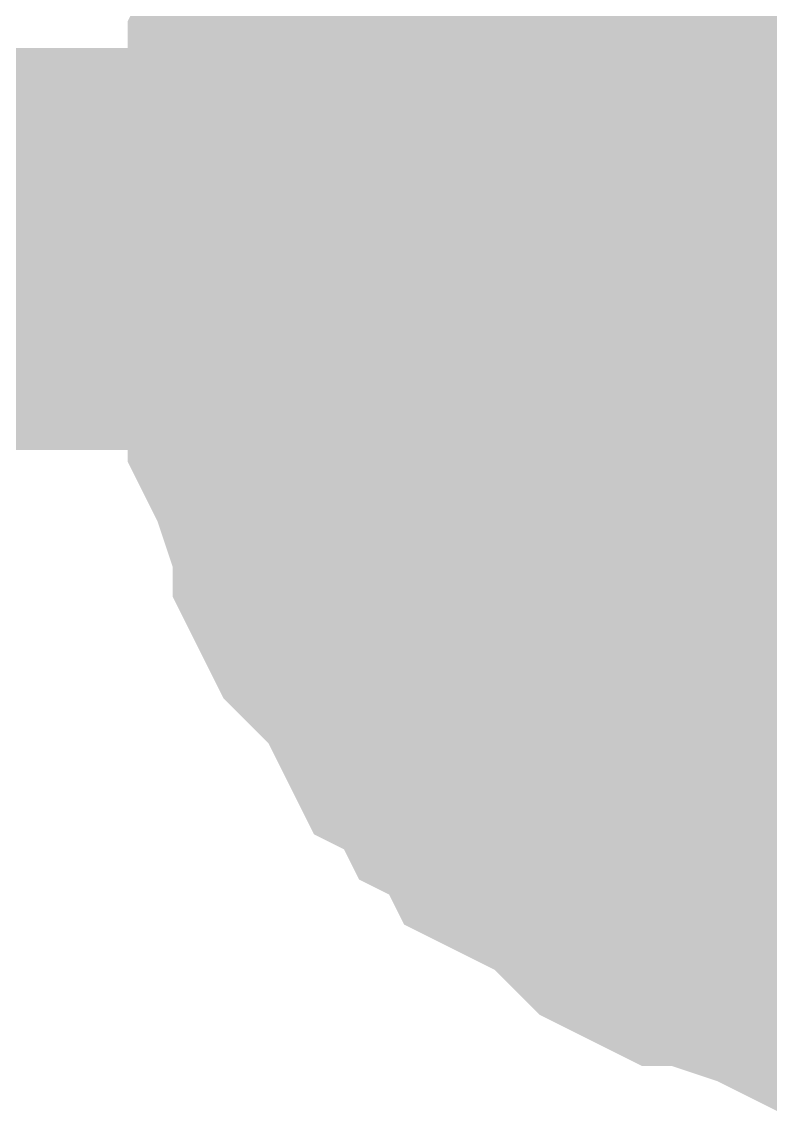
# Model space of a CAD drawing. Header units: inches. Extents: x 0 to 420, y 0 to 297.
# Drawn here: x 194.283 to 194.842, y 153.335 to 154.158 of the extents above; entities that cross this region are included whole.
import ezdxf

# ---------------------------------------------------------------- set-up
doc = ezdxf.new("R2010")
doc.units = ezdxf.units.IN
doc.layers.add('Sheet', color=255, linetype='Continuous')

msp = doc.modelspace()

# ---------------------------------------------------------------- linework, layer by layer
at = {"layer": 'Sheet', "const_width": 0.508}
for points in [[(194.74561, 153.99969, 1), (195.25361, 153.99969, 1)], [(194.74566, 153.99969, 1), (195.25366, 153.99969, 1)]]:
    msp.add_lwpolyline(points, format="xyb", close=True, dxfattribs=at)
at = {"layer": 'Sheet'}
for points, const_width in [([(194.50085, 153.98921), (194.50085, 154.01162), (194.50085, 154.04522), (194.51205, 154.06763), (194.51205, 154.09003), (194.51205, 154.12364), (194.52325, 154.14605), (194.53445, 154.16845), (194.54565, 154.19086), (194.54565, 154.21326), (194.55685, 154.23567), (194.56805, 154.25807), (194.59044, 154.28048), (194.60164, 154.30288), (194.61284, 154.32529)], 0.29972), ([(194.50085, 153.98921), (194.50085, 154.01162), (194.50085, 154.04522), (194.51205, 154.06763), (194.51205, 154.09003), (194.51205, 154.12364), (194.52325, 154.14605), (194.53445, 154.16845), (194.54565, 154.19086), (194.54565, 154.21326), (194.55685, 154.23567), (194.56805, 154.25807), (194.59044, 154.28048), (194.60164, 154.30288), (194.61284, 154.32529)], 0.29972), ([(194.50085, 153.98921), (194.50085, 154.01162), (194.50085, 154.04522), (194.51205, 154.06763), (194.51205, 154.09003), (194.51205, 154.12364), (194.52325, 154.14605), (194.53445, 154.16845), (194.54565, 154.19086), (194.54565, 154.21326), (194.55685, 154.23567), (194.56805, 154.25807), (194.59044, 154.28048), (194.60164, 154.30288), (194.61284, 154.32529)], 0.29972), ([(194.50085, 153.98921), (194.50085, 154.01162), (194.50085, 154.04522), (194.51205, 154.06763), (194.51205, 154.09003), (194.51205, 154.12364), (194.52325, 154.14605), (194.53445, 154.16845), (194.54565, 154.19086), (194.54565, 154.21326), (194.55685, 154.23567), (194.56805, 154.25807), (194.59044, 154.28048), (194.60164, 154.30288), (194.61284, 154.32529)], 0.29972), ([(194.50085, 153.98921), (194.50085, 154.01162), (194.50085, 154.04522), (194.51205, 154.06763), (194.51205, 154.09003), (194.51205, 154.12364), (194.52325, 154.14605), (194.53445, 154.16845), (194.54565, 154.19086), (194.54565, 154.21326), (194.55685, 154.23567), (194.56805, 154.25807), (194.59044, 154.28048), (194.60164, 154.30288), (194.61284, 154.32529)], 0.29972), ([(194.50085, 153.98921), (194.50085, 154.01162), (194.50085, 154.04522), (194.51205, 154.06763), (194.51205, 154.09003), (194.51205, 154.12364), (194.52325, 154.14605), (194.53445, 154.16845), (194.54565, 154.19086), (194.54565, 154.21326), (194.55685, 154.23567), (194.56805, 154.25807), (194.59044, 154.28048), (194.60164, 154.30288), (194.61284, 154.32529)], 0.29972), ([(194.50085, 153.98921), (194.50085, 154.01162), (194.50085, 154.04522), (194.51205, 154.06763), (194.51205, 154.09003), (194.51205, 154.12364), (194.52325, 154.14605), (194.53445, 154.16845), (194.54565, 154.19086), (194.54565, 154.21326), (194.55685, 154.23567), (194.56805, 154.25807), (194.59044, 154.28048), (194.60164, 154.30288), (194.61284, 154.32529)], 0.29972), ([(194.50085, 153.98921), (194.50085, 154.01162), (194.50085, 154.04522), (194.51205, 154.06763), (194.51205, 154.09003), (194.51205, 154.12364), (194.52325, 154.14605), (194.53445, 154.16845), (194.54565, 154.19086), (194.54565, 154.21326), (194.55685, 154.23567), (194.56805, 154.25807), (194.59044, 154.28048), (194.60164, 154.30288), (194.61284, 154.32529)], 0.29972), ([(194.50085, 153.98921), (194.50085, 154.01162), (194.50085, 154.04522), (194.51205, 154.06763), (194.51205, 154.09003), (194.51205, 154.12364), (194.52325, 154.14605), (194.53445, 154.16845), (194.54565, 154.19086), (194.54565, 154.21326), (194.55685, 154.23567), (194.56805, 154.25807), (194.59044, 154.28048), (194.60164, 154.30288), (194.61284, 154.32529)], 0.29972), ([(194.50085, 153.98921), (194.50085, 154.01162), (194.50085, 154.04522), (194.51205, 154.06763), (194.51205, 154.09003), (194.51205, 154.12364), (194.52325, 154.14605), (194.53445, 154.16845), (194.54565, 154.19086), (194.54565, 154.21326), (194.55685, 154.23567), (194.56805, 154.25807), (194.59044, 154.28048), (194.60164, 154.30288), (194.61284, 154.32529)], 0.29972), ([(194.50085, 153.98921), (194.50085, 154.01162), (194.50085, 154.04522), (194.51205, 154.06763), (194.51205, 154.09003), (194.51205, 154.12364), (194.52325, 154.14605), (194.53445, 154.16845), (194.54565, 154.19086), (194.54565, 154.21326), (194.55685, 154.23567), (194.56805, 154.25807), (194.59044, 154.28048), (194.60164, 154.30288), (194.61284, 154.32529)], 0.29972), ([(194.50085, 153.98921), (194.50085, 154.01162), (194.50085, 154.04522), (194.51205, 154.06763), (194.51205, 154.09003), (194.51205, 154.12364), (194.52325, 154.14605), (194.53445, 154.16845), (194.54565, 154.19086), (194.54565, 154.21326)], 0.09906), ([(194.50085, 153.98921), (194.50085, 154.01162), (194.50085, 154.04522), (194.51205, 154.06763), (194.51205, 154.09003), (194.51205, 154.12364), (194.52325, 154.14605), (194.53445, 154.16845), (194.54565, 154.19086), (194.54565, 154.21326)], 0.09906), ([(194.50085, 153.98921), (194.50085, 154.01162), (194.50085, 154.04522), (194.51205, 154.06763), (194.51205, 154.09003), (194.51205, 154.12364), (194.52325, 154.14605), (194.53445, 154.16845), (194.54565, 154.19086), (194.54565, 154.21326)], 0.09906), ([(194.50085, 153.98921), (194.50085, 154.01162), (194.50085, 154.04522), (194.51205, 154.06763), (194.51205, 154.09003), (194.51205, 154.12364), (194.52325, 154.14605), (194.53445, 154.16845), (194.54565, 154.19086), (194.54565, 154.21326)], 0.09906), ([(194.50085, 153.98921), (194.50085, 154.01162), (194.50085, 154.04522), (194.51205, 154.06763), (194.51205, 154.09003), (194.51205, 154.12364), (194.52325, 154.14605), (194.53445, 154.16845), (194.54565, 154.19086), (194.54565, 154.21326)], 0.09906), ([(194.50085, 153.98921), (194.50085, 154.01162), (194.50085, 154.04522), (194.51205, 154.06763), (194.51205, 154.09003), (194.51205, 154.12364), (194.52325, 154.14605), (194.53445, 154.16845), (194.54565, 154.19086), (194.54565, 154.21326)], 0.09906), ([(194.50085, 153.98921), (194.50085, 154.01162), (194.50085, 154.04522), (194.51205, 154.06763), (194.51205, 154.09003), (194.51205, 154.12364), (194.52325, 154.14605), (194.53445, 154.16845), (194.54565, 154.19086), (194.54565, 154.21326)], 0.09906), ([(194.50085, 153.98921), (194.50085, 154.01162), (194.50085, 154.04522), (194.51205, 154.06763), (194.51205, 154.09003), (194.51205, 154.12364), (194.52325, 154.14605), (194.53445, 154.16845), (194.54565, 154.19086), (194.54565, 154.21326)], 0.09906), ([(194.50085, 153.98921), (194.50085, 154.01162), (194.50085, 154.04522), (194.51205, 154.06763), (194.51205, 154.09003), (194.51205, 154.12364), (194.52325, 154.14605), (194.53445, 154.16845), (194.54565, 154.19086), (194.54565, 154.21326)], 0.09906), ([(194.50085, 153.98921), (194.50085, 154.01162), (194.50085, 154.04522), (194.51205, 154.06763), (194.51205, 154.09003), (194.51205, 154.12364), (194.52325, 154.14605), (194.53445, 154.16845), (194.54565, 154.19086), (194.54565, 154.21326)], 0.09906), ([(194.50085, 153.98921), (194.50085, 154.01162), (194.50085, 154.04522), (194.51205, 154.06763), (194.51205, 154.09003), (194.51205, 154.12364), (194.52325, 154.14605), (194.53445, 154.16845), (194.54565, 154.19086), (194.54565, 154.21326)], 0.09906), ([(190.01013, 153.98921), (195.0048, 153.98921)], 0.29972), ([(195.0048, 153.4851), (194.9824, 153.4851), (194.94881, 153.4851), (194.92641, 153.4963), (194.90401, 153.4963), (194.88161, 153.4963), (194.85922, 153.50751), (194.82562, 153.51871), (194.80322, 153.52991), (194.78082, 153.52991), (194.75843, 153.54111), (194.74723, 153.55232), (194.72483, 153.57472), (194.70243, 153.58592), (194.68003, 153.59713), (194.66884, 153.61953), (194.64644, 153.63073), (194.63524, 153.65314), (194.61284, 153.66434), (194.60164, 153.68675), (194.59044, 153.70915), (194.56805, 153.73156), (194.55685, 153.74276), (194.54565, 153.76516), (194.54565, 153.78757), (194.53445, 153.80997), (194.52325, 153.84358), (194.51205, 153.86599), (194.51205, 153.88839), (194.51205, 153.9108), (194.50085, 153.9332), (194.50085, 153.96681), (194.50085, 153.98921)], 0.29972), ([(194.50085, 153.98921), (194.50085, 153.98921)], 0.29972), ([(195.0048, 153.4851), (194.9824, 153.4851), (194.94881, 153.4851), (194.92641, 153.4963), (194.90401, 153.4963), (194.88161, 153.4963), (194.85922, 153.50751), (194.82562, 153.51871), (194.80322, 153.52991), (194.78082, 153.52991), (194.75843, 153.54111), (194.74723, 153.55232), (194.72483, 153.57472), (194.70243, 153.58592), (194.68003, 153.59713), (194.66884, 153.61953), (194.64644, 153.63073), (194.63524, 153.65314), (194.61284, 153.66434), (194.60164, 153.68675), (194.59044, 153.70915), (194.56805, 153.73156), (194.55685, 153.74276), (194.54565, 153.76516), (194.54565, 153.78757), (194.53445, 153.80997), (194.52325, 153.84358), (194.51205, 153.86599), (194.51205, 153.88839), (194.51205, 153.9108), (194.50085, 153.9332), (194.50085, 153.96681), (194.50085, 153.98921)], 0.29972), ([(194.50085, 153.98921), (194.50085, 153.98921)], 0.29972), ([(195.0048, 153.4851), (194.9824, 153.4851), (194.94881, 153.4851), (194.92641, 153.4963), (194.90401, 153.4963), (194.88161, 153.4963), (194.85922, 153.50751), (194.82562, 153.51871), (194.80322, 153.52991), (194.78082, 153.52991), (194.75843, 153.54111), (194.74723, 153.55232), (194.72483, 153.57472), (194.70243, 153.58592), (194.68003, 153.59713), (194.66884, 153.61953), (194.64644, 153.63073), (194.63524, 153.65314), (194.61284, 153.66434), (194.60164, 153.68675), (194.59044, 153.70915), (194.56805, 153.73156), (194.55685, 153.74276), (194.54565, 153.76516), (194.54565, 153.78757), (194.53445, 153.80997), (194.52325, 153.84358), (194.51205, 153.86599), (194.51205, 153.88839), (194.51205, 153.9108), (194.50085, 153.9332), (194.50085, 153.96681), (194.50085, 153.98921)], 0.29972), ([(194.50085, 153.98921), (194.50085, 153.98921)], 0.29972), ([(195.0048, 153.4851), (194.9824, 153.4851), (194.94881, 153.4851), (194.92641, 153.4963), (194.90401, 153.4963), (194.88161, 153.4963), (194.85922, 153.50751), (194.82562, 153.51871), (194.80322, 153.52991), (194.78082, 153.52991), (194.75843, 153.54111), (194.74723, 153.55232), (194.72483, 153.57472), (194.70243, 153.58592), (194.68003, 153.59713), (194.66884, 153.61953), (194.64644, 153.63073), (194.63524, 153.65314), (194.61284, 153.66434), (194.60164, 153.68675), (194.59044, 153.70915), (194.56805, 153.73156), (194.55685, 153.74276), (194.54565, 153.76516), (194.54565, 153.78757), (194.53445, 153.80997), (194.52325, 153.84358), (194.51205, 153.86599), (194.51205, 153.88839), (194.51205, 153.9108), (194.50085, 153.9332), (194.50085, 153.96681), (194.50085, 153.98921)], 0.29972), ([(194.50085, 153.98921), (194.50085, 153.98921)], 0.29972), ([(195.0048, 153.4851), (194.9824, 153.4851), (194.94881, 153.4851), (194.92641, 153.4963), (194.90401, 153.4963), (194.88161, 153.4963), (194.85922, 153.50751), (194.82562, 153.51871), (194.80322, 153.52991), (194.78082, 153.52991), (194.75843, 153.54111), (194.74723, 153.55232), (194.72483, 153.57472), (194.70243, 153.58592), (194.68003, 153.59713), (194.66884, 153.61953), (194.64644, 153.63073), (194.63524, 153.65314), (194.61284, 153.66434), (194.60164, 153.68675), (194.59044, 153.70915), (194.56805, 153.73156), (194.55685, 153.74276), (194.54565, 153.76516), (194.54565, 153.78757), (194.53445, 153.80997), (194.52325, 153.84358), (194.51205, 153.86599), (194.51205, 153.88839), (194.51205, 153.9108), (194.50085, 153.9332), (194.50085, 153.96681), (194.50085, 153.98921)], 0.29972), ([(194.50085, 153.98921), (194.50085, 153.98921)], 0.29972), ([(195.0048, 153.4851), (194.9824, 153.4851), (194.94881, 153.4851), (194.92641, 153.4963), (194.90401, 153.4963), (194.88161, 153.4963), (194.85922, 153.50751), (194.82562, 153.51871), (194.80322, 153.52991), (194.78082, 153.52991), (194.75843, 153.54111), (194.74723, 153.55232), (194.72483, 153.57472), (194.70243, 153.58592), (194.68003, 153.59713), (194.66884, 153.61953), (194.64644, 153.63073), (194.63524, 153.65314), (194.61284, 153.66434), (194.60164, 153.68675), (194.59044, 153.70915), (194.56805, 153.73156), (194.55685, 153.74276), (194.54565, 153.76516), (194.54565, 153.78757), (194.53445, 153.80997), (194.52325, 153.84358), (194.51205, 153.86599), (194.51205, 153.88839), (194.51205, 153.9108), (194.50085, 153.9332), (194.50085, 153.96681), (194.50085, 153.98921)], 0.29972), ([(194.50085, 153.98921), (194.50085, 153.98921)], 0.29972), ([(195.0048, 153.4851), (194.9824, 153.4851), (194.94881, 153.4851), (194.92641, 153.4963), (194.90401, 153.4963), (194.88161, 153.4963), (194.85922, 153.50751), (194.82562, 153.51871), (194.80322, 153.52991), (194.78082, 153.52991), (194.75843, 153.54111), (194.74723, 153.55232), (194.72483, 153.57472), (194.70243, 153.58592), (194.68003, 153.59713), (194.66884, 153.61953), (194.64644, 153.63073), (194.63524, 153.65314), (194.61284, 153.66434), (194.60164, 153.68675), (194.59044, 153.70915), (194.56805, 153.73156), (194.55685, 153.74276), (194.54565, 153.76516), (194.54565, 153.78757), (194.53445, 153.80997), (194.52325, 153.84358), (194.51205, 153.86599), (194.51205, 153.88839), (194.51205, 153.9108), (194.50085, 153.9332), (194.50085, 153.96681), (194.50085, 153.98921)], 0.29972), ([(194.50085, 153.98921), (194.50085, 153.98921)], 0.29972), ([(195.0048, 153.4851), (194.9824, 153.4851), (194.94881, 153.4851), (194.92641, 153.4963), (194.90401, 153.4963), (194.88161, 153.4963), (194.85922, 153.50751), (194.82562, 153.51871), (194.80322, 153.52991), (194.78082, 153.52991), (194.75843, 153.54111), (194.74723, 153.55232), (194.72483, 153.57472), (194.70243, 153.58592), (194.68003, 153.59713), (194.66884, 153.61953), (194.64644, 153.63073), (194.63524, 153.65314), (194.61284, 153.66434), (194.60164, 153.68675), (194.59044, 153.70915), (194.56805, 153.73156), (194.55685, 153.74276), (194.54565, 153.76516), (194.54565, 153.78757), (194.53445, 153.80997), (194.52325, 153.84358), (194.51205, 153.86599), (194.51205, 153.88839), (194.51205, 153.9108), (194.50085, 153.9332), (194.50085, 153.96681), (194.50085, 153.98921)], 0.29972), ([(194.50085, 153.98921), (194.50085, 153.98921)], 0.29972), ([(195.0048, 153.4851), (194.9824, 153.4851), (194.94881, 153.4851), (194.92641, 153.4963), (194.90401, 153.4963), (194.88161, 153.4963), (194.85922, 153.50751), (194.82562, 153.51871), (194.80322, 153.52991), (194.78082, 153.52991), (194.75843, 153.54111), (194.74723, 153.55232), (194.72483, 153.57472), (194.70243, 153.58592), (194.68003, 153.59713), (194.66884, 153.61953), (194.64644, 153.63073), (194.63524, 153.65314), (194.61284, 153.66434), (194.60164, 153.68675), (194.59044, 153.70915), (194.56805, 153.73156), (194.55685, 153.74276), (194.54565, 153.76516), (194.54565, 153.78757), (194.53445, 153.80997), (194.52325, 153.84358), (194.51205, 153.86599), (194.51205, 153.88839), (194.51205, 153.9108), (194.50085, 153.9332), (194.50085, 153.96681), (194.50085, 153.98921)], 0.29972), ([(194.50085, 153.98921), (194.50085, 153.98921)], 0.29972), ([(195.0048, 153.4851), (194.9824, 153.4851), (194.94881, 153.4851), (194.92641, 153.4963), (194.90401, 153.4963), (194.88161, 153.4963), (194.85922, 153.50751), (194.82562, 153.51871), (194.80322, 153.52991), (194.78082, 153.52991), (194.75843, 153.54111), (194.74723, 153.55232), (194.72483, 153.57472), (194.70243, 153.58592), (194.68003, 153.59713), (194.66884, 153.61953), (194.64644, 153.63073), (194.63524, 153.65314), (194.61284, 153.66434), (194.60164, 153.68675), (194.59044, 153.70915), (194.56805, 153.73156), (194.55685, 153.74276), (194.54565, 153.76516), (194.54565, 153.78757), (194.53445, 153.80997), (194.52325, 153.84358), (194.51205, 153.86599), (194.51205, 153.88839), (194.51205, 153.9108), (194.50085, 153.9332), (194.50085, 153.96681), (194.50085, 153.98921)], 0.29972), ([(194.50085, 153.98921), (194.50085, 153.98921)], 0.29972), ([(195.0048, 153.4851), (194.9824, 153.4851), (194.94881, 153.4851), (194.92641, 153.4963), (194.90401, 153.4963), (194.88161, 153.4963), (194.85922, 153.50751), (194.82562, 153.51871), (194.80322, 153.52991), (194.78082, 153.52991), (194.75843, 153.54111), (194.74723, 153.55232), (194.72483, 153.57472), (194.70243, 153.58592), (194.68003, 153.59713), (194.66884, 153.61953), (194.64644, 153.63073), (194.63524, 153.65314), (194.61284, 153.66434), (194.60164, 153.68675), (194.59044, 153.70915), (194.56805, 153.73156), (194.55685, 153.74276), (194.54565, 153.76516), (194.54565, 153.78757), (194.53445, 153.80997), (194.52325, 153.84358), (194.51205, 153.86599), (194.51205, 153.88839), (194.51205, 153.9108), (194.50085, 153.9332), (194.50085, 153.96681), (194.50085, 153.98921)], 0.29972), ([(194.50085, 153.98921), (194.50085, 153.98921)], 0.29972), ([(194.90401, 153.4963), (194.88161, 153.4963), (194.85922, 153.50751), (194.82562, 153.51871), (194.80322, 153.52991), (194.78082, 153.52991), (194.75843, 153.54111), (194.74723, 153.55232), (194.72483, 153.57472), (194.70243, 153.58592), (194.68003, 153.59713), (194.66884, 153.61953), (194.64644, 153.63073), (194.63524, 153.65314), (194.61284, 153.66434), (194.60164, 153.68675), (194.59044, 153.70915), (194.56805, 153.73156), (194.55685, 153.74276), (194.54565, 153.76516), (194.54565, 153.78757), (194.53445, 153.80997), (194.52325, 153.84358), (194.51205, 153.86599), (194.51205, 153.88839), (194.51205, 153.9108), (194.50085, 153.9332), (194.50085, 153.96681), (194.50085, 153.98921)], 0.09906), ([(194.50085, 153.98921), (194.50085, 153.98921)], 0.09906), ([(194.90401, 153.4963), (194.88161, 153.4963), (194.85922, 153.50751), (194.82562, 153.51871), (194.80322, 153.52991), (194.78082, 153.52991), (194.75843, 153.54111), (194.74723, 153.55232), (194.72483, 153.57472), (194.70243, 153.58592), (194.68003, 153.59713), (194.66884, 153.61953), (194.64644, 153.63073), (194.63524, 153.65314), (194.61284, 153.66434), (194.60164, 153.68675), (194.59044, 153.70915), (194.56805, 153.73156), (194.55685, 153.74276), (194.54565, 153.76516), (194.54565, 153.78757), (194.53445, 153.80997), (194.52325, 153.84358), (194.51205, 153.86599), (194.51205, 153.88839), (194.51205, 153.9108), (194.50085, 153.9332), (194.50085, 153.96681), (194.50085, 153.98921)], 0.09906), ([(194.50085, 153.98921), (194.50085, 153.98921)], 0.09906), ([(194.90401, 153.4963), (194.88161, 153.4963), (194.85922, 153.50751), (194.82562, 153.51871), (194.80322, 153.52991), (194.78082, 153.52991), (194.75843, 153.54111), (194.74723, 153.55232), (194.72483, 153.57472), (194.70243, 153.58592), (194.68003, 153.59713), (194.66884, 153.61953), (194.64644, 153.63073), (194.63524, 153.65314), (194.61284, 153.66434), (194.60164, 153.68675), (194.59044, 153.70915), (194.56805, 153.73156), (194.55685, 153.74276), (194.54565, 153.76516), (194.54565, 153.78757), (194.53445, 153.80997), (194.52325, 153.84358), (194.51205, 153.86599), (194.51205, 153.88839), (194.51205, 153.9108), (194.50085, 153.9332), (194.50085, 153.96681), (194.50085, 153.98921)], 0.09906), ([(194.50085, 153.98921), (194.50085, 153.98921)], 0.09906), ([(194.90401, 153.4963), (194.88161, 153.4963), (194.85922, 153.50751), (194.82562, 153.51871), (194.80322, 153.52991), (194.78082, 153.52991), (194.75843, 153.54111), (194.74723, 153.55232), (194.72483, 153.57472), (194.70243, 153.58592), (194.68003, 153.59713), (194.66884, 153.61953), (194.64644, 153.63073), (194.63524, 153.65314), (194.61284, 153.66434), (194.60164, 153.68675), (194.59044, 153.70915), (194.56805, 153.73156), (194.55685, 153.74276), (194.54565, 153.76516), (194.54565, 153.78757), (194.53445, 153.80997), (194.52325, 153.84358), (194.51205, 153.86599), (194.51205, 153.88839), (194.51205, 153.9108), (194.50085, 153.9332), (194.50085, 153.96681), (194.50085, 153.98921)], 0.09906), ([(194.50085, 153.98921), (194.50085, 153.98921)], 0.09906), ([(194.90401, 153.4963), (194.88161, 153.4963), (194.85922, 153.50751), (194.82562, 153.51871), (194.80322, 153.52991), (194.78082, 153.52991), (194.75843, 153.54111), (194.74723, 153.55232), (194.72483, 153.57472), (194.70243, 153.58592), (194.68003, 153.59713), (194.66884, 153.61953), (194.64644, 153.63073), (194.63524, 153.65314), (194.61284, 153.66434), (194.60164, 153.68675), (194.59044, 153.70915), (194.56805, 153.73156), (194.55685, 153.74276), (194.54565, 153.76516), (194.54565, 153.78757), (194.53445, 153.80997), (194.52325, 153.84358), (194.51205, 153.86599), (194.51205, 153.88839), (194.51205, 153.9108), (194.50085, 153.9332), (194.50085, 153.96681), (194.50085, 153.98921)], 0.09906), ([(194.50085, 153.98921), (194.50085, 153.98921)], 0.09906), ([(194.90401, 153.4963), (194.88161, 153.4963), (194.85922, 153.50751), (194.82562, 153.51871), (194.80322, 153.52991), (194.78082, 153.52991), (194.75843, 153.54111), (194.74723, 153.55232), (194.72483, 153.57472), (194.70243, 153.58592), (194.68003, 153.59713), (194.66884, 153.61953), (194.64644, 153.63073), (194.63524, 153.65314), (194.61284, 153.66434), (194.60164, 153.68675), (194.59044, 153.70915), (194.56805, 153.73156), (194.55685, 153.74276), (194.54565, 153.76516), (194.54565, 153.78757), (194.53445, 153.80997), (194.52325, 153.84358), (194.51205, 153.86599), (194.51205, 153.88839), (194.51205, 153.9108), (194.50085, 153.9332), (194.50085, 153.96681), (194.50085, 153.98921)], 0.09906), ([(194.50085, 153.98921), (194.50085, 153.98921)], 0.09906), ([(194.90401, 153.4963), (194.88161, 153.4963), (194.85922, 153.50751), (194.82562, 153.51871), (194.80322, 153.52991), (194.78082, 153.52991), (194.75843, 153.54111), (194.74723, 153.55232), (194.72483, 153.57472), (194.70243, 153.58592), (194.68003, 153.59713), (194.66884, 153.61953), (194.64644, 153.63073), (194.63524, 153.65314), (194.61284, 153.66434), (194.60164, 153.68675), (194.59044, 153.70915), (194.56805, 153.73156), (194.55685, 153.74276), (194.54565, 153.76516), (194.54565, 153.78757), (194.53445, 153.80997), (194.52325, 153.84358), (194.51205, 153.86599), (194.51205, 153.88839), (194.51205, 153.9108), (194.50085, 153.9332), (194.50085, 153.96681), (194.50085, 153.98921)], 0.09906), ([(194.50085, 153.98921), (194.50085, 153.98921)], 0.09906), ([(194.90401, 153.4963), (194.88161, 153.4963), (194.85922, 153.50751), (194.82562, 153.51871), (194.80322, 153.52991), (194.78082, 153.52991), (194.75843, 153.54111), (194.74723, 153.55232), (194.72483, 153.57472), (194.70243, 153.58592), (194.68003, 153.59713), (194.66884, 153.61953), (194.64644, 153.63073), (194.63524, 153.65314), (194.61284, 153.66434), (194.60164, 153.68675), (194.59044, 153.70915), (194.56805, 153.73156), (194.55685, 153.74276), (194.54565, 153.76516), (194.54565, 153.78757), (194.53445, 153.80997), (194.52325, 153.84358), (194.51205, 153.86599), (194.51205, 153.88839), (194.51205, 153.9108), (194.50085, 153.9332), (194.50085, 153.96681), (194.50085, 153.98921)], 0.09906), ([(194.50085, 153.98921), (194.50085, 153.98921)], 0.09906), ([(194.90401, 153.4963), (194.88161, 153.4963), (194.85922, 153.50751), (194.82562, 153.51871), (194.80322, 153.52991), (194.78082, 153.52991), (194.75843, 153.54111), (194.74723, 153.55232), (194.72483, 153.57472), (194.70243, 153.58592), (194.68003, 153.59713), (194.66884, 153.61953), (194.64644, 153.63073), (194.63524, 153.65314), (194.61284, 153.66434), (194.60164, 153.68675), (194.59044, 153.70915), (194.56805, 153.73156), (194.55685, 153.74276), (194.54565, 153.76516), (194.54565, 153.78757), (194.53445, 153.80997), (194.52325, 153.84358), (194.51205, 153.86599), (194.51205, 153.88839), (194.51205, 153.9108), (194.50085, 153.9332), (194.50085, 153.96681), (194.50085, 153.98921)], 0.09906), ([(194.50085, 153.98921), (194.50085, 153.98921)], 0.09906), ([(194.90401, 153.4963), (194.88161, 153.4963), (194.85922, 153.50751), (194.82562, 153.51871), (194.80322, 153.52991), (194.78082, 153.52991), (194.75843, 153.54111), (194.74723, 153.55232), (194.72483, 153.57472), (194.70243, 153.58592), (194.68003, 153.59713), (194.66884, 153.61953), (194.64644, 153.63073), (194.63524, 153.65314), (194.61284, 153.66434), (194.60164, 153.68675), (194.59044, 153.70915), (194.56805, 153.73156), (194.55685, 153.74276), (194.54565, 153.76516), (194.54565, 153.78757), (194.53445, 153.80997), (194.52325, 153.84358), (194.51205, 153.86599), (194.51205, 153.88839), (194.51205, 153.9108), (194.50085, 153.9332), (194.50085, 153.96681), (194.50085, 153.98921)], 0.09906), ([(194.50085, 153.98921), (194.50085, 153.98921)], 0.09906), ([(194.90401, 153.4963), (194.88161, 153.4963), (194.85922, 153.50751), (194.82562, 153.51871), (194.80322, 153.52991), (194.78082, 153.52991), (194.75843, 153.54111), (194.74723, 153.55232), (194.72483, 153.57472), (194.70243, 153.58592), (194.68003, 153.59713), (194.66884, 153.61953), (194.64644, 153.63073), (194.63524, 153.65314), (194.61284, 153.66434), (194.60164, 153.68675), (194.59044, 153.70915), (194.56805, 153.73156), (194.55685, 153.74276), (194.54565, 153.76516), (194.54565, 153.78757), (194.53445, 153.80997), (194.52325, 153.84358), (194.51205, 153.86599), (194.51205, 153.88839), (194.51205, 153.9108), (194.50085, 153.9332), (194.50085, 153.96681), (194.50085, 153.98921)], 0.09906), ([(194.50085, 153.98921), (194.50085, 153.98921)], 0.09906)]:
    msp.add_lwpolyline(points, dxfattribs=dict(at, const_width=const_width))

doc.saveas('drawing.dxf')
